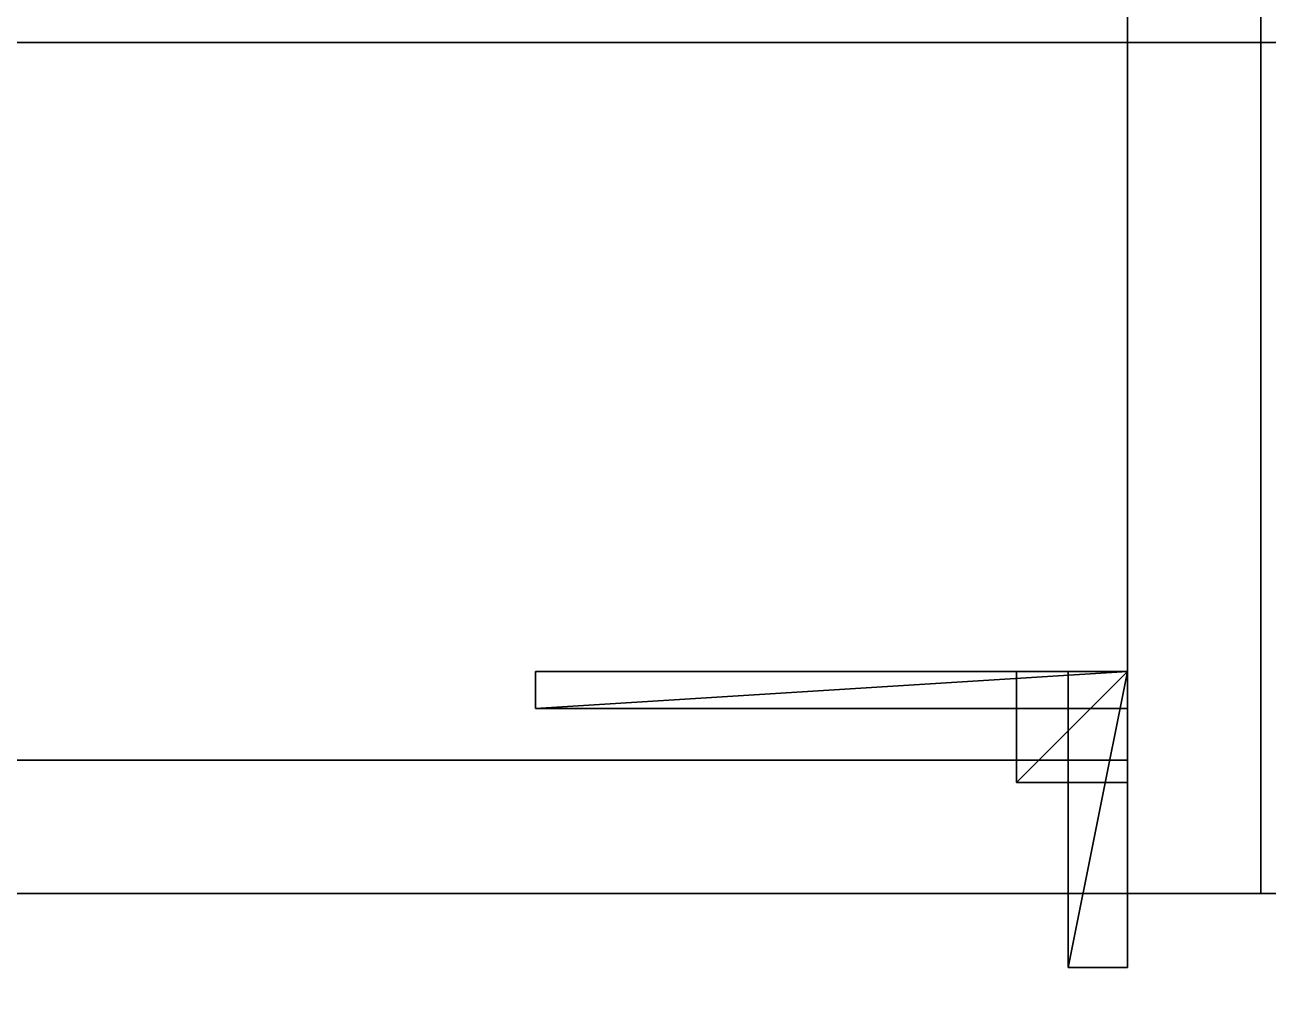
# Model space of a CAD drawing. Extents: x 0 to 6014, y -2453 to 0.
# Drawn here: x 1420 to 1588, y -1703.9 to -1572.6 of the extents above; entities that cross this region are included whole.
import ezdxf

# ---------------------------------------------------------------- set-up
doc = ezdxf.new("R2010")
doc.units = 0
for name, color, linetype in [('LAYER0', 7, 'CONTINUOUS'), ('LAYER1', 7, 'CONTINUOUS'), ('LAYER439', 7, 'CONTINUOUS'), ('LAYER508', 7, 'CONTINUOUS'), ('LAYER510', 2, 'CONTINUOUS'), ('LAYER511', 7, 'CONTINUOUS'), ('LAYER512', 253, 'CONTINUOUS'), ('LAYER513', 253, 'CONTINUOUS'), ('LAYER514', 253, 'CONTINUOUS'), ('LAYER515', 253, 'CONTINUOUS'), ('LAYER516', 253, 'CONTINUOUS'), ('LAYER517', 253, 'CONTINUOUS'), ('LAYER526', 2, 'CONTINUOUS'), ('LAYER527', 7, 'CONTINUOUS'), ('LAYER528', 253, 'CONTINUOUS'), ('LAYER529', 253, 'CONTINUOUS'), ('LAYER530', 253, 'CONTINUOUS'), ('LAYER531', 253, 'CONTINUOUS'), ('LAYER532', 253, 'CONTINUOUS'), ('LAYER533', 253, 'CONTINUOUS'), ('LAYER542', 7, 'CONTINUOUS'), ('LAYER543', 7, 'CONTINUOUS'), ('LAYER544', 7, 'CONTINUOUS'), ('LAYER545', 7, 'CONTINUOUS'), ('LAYER568', 7, 'CONTINUOUS'), ('LAYER569', 7, 'CONTINUOUS'), ('LAYER570', 7, 'CONTINUOUS'), ('LAYER571', 7, 'CONTINUOUS'), ('LAYER697', 7, 'CONTINUOUS')]:
    doc.layers.add(name, color=color, linetype=linetype)

msp = doc.modelspace()

# ---------------------------------------------------------------- linework, layer by layer
at = {"layer": 'LAYER0'}
for points, invisible_edges in [([(1510, -265), (4585, 0), (2107, -1840), (1510, -265)], 7), ([(1510, -265, 5), (2107, -1840, 5), (1510, 0, 5), (1510, -265, 5)], 3), ([(1510, 0, 5), (2107, -1840, 5), (4585, 0, 5), (1510, 0, 5)], 3), ([(2107, -1840, 5), (0, -10, 5), (0, -1840, 5), (2107, -1840, 5)], 1), ([(0, -10, 5), (2107, -1840, 5), (1065, -265, 5), (0, -10, 5)], 7), ([(0, -1840), (1065, -265), (2107, -1840), (0, -1840)], 3), ([(2107, -1840), (1065, -265), (1510, -265), (2107, -1840)], 5), ([(1065, -265, 5), (2107, -1840, 5), (1510, -265, 5), (1065, -265, 5)], 3)]:
    msp.add_3dface(points, dxfattribs=dict(at, invisible_edges=invisible_edges))
at = {"layer": 'LAYER1'}
for points, invisible_edges in [([(0, -1840, 5), (150, -1690, 5), (2107, -1840, 5), (0, -1840, 5)], 3), ([(2107, -1840, 5), (150, -1690, 5), (2257, -1690, 5), (2107, -1840, 5)], 5), ([(150, -1690, 2334), (2257, -1690, 5), (150, -1690, 5), (150, -1690, 2334)], 1), ([(2257, -1690, 5), (150, -1690, 2334), (2257, -1690, 2334), (2257, -1690, 5)], 1)]:
    msp.add_3dface(points, dxfattribs=dict(at, invisible_edges=invisible_edges))
at = {"layer": 'LAYER439', "invisible_edges": 1}
for points in [[(1605, -1690, 155), (1587, -1490, 155), (1605, -1490, 155), (1605, -1690, 155)], [(1587, -1490, 155), (1605, -1690, 155), (1587, -1690, 155), (1587, -1490, 155)], [(1587, -1690, 2293), (1605, -1490, 2293), (1587, -1490, 2293), (1587, -1690, 2293)], [(1605, -1490, 2293), (1587, -1690, 2293), (1605, -1690, 2293), (1605, -1490, 2293)], [(1587, -1490, 155), (1587, -1690, 2293), (1587, -1490, 2293), (1587, -1490, 155)], [(1587, -1690, 2293), (1587, -1490, 155), (1587, -1690, 155), (1587, -1690, 2293)], [(1587, -1690, 2293), (1605, -1690, 155), (1605, -1690, 2293), (1587, -1690, 2293)], [(1605, -1690, 155), (1587, -1690, 2293), (1587, -1690, 155), (1605, -1690, 155)]]:
    msp.add_3dface(points, dxfattribs=at)
at = {"layer": 'LAYER508', "invisible_edges": 1}
for points in [[(1569, -1690, 2293), (1569, -1490, 155), (1569, -1690, 155), (1569, -1690, 2293)], [(1569, -1490, 155), (1569, -1690, 2293), (1569, -1490, 2293), (1569, -1490, 155)], [(1587, -1690, 155), (1569, -1490, 155), (1587, -1490, 155), (1587, -1690, 155)], [(1569, -1490, 155), (1587, -1690, 155), (1569, -1690, 155), (1569, -1490, 155)], [(1569, -1690, 2293), (1587, -1490, 2293), (1569, -1490, 2293), (1569, -1690, 2293)], [(1587, -1490, 2293), (1569, -1690, 2293), (1587, -1690, 2293), (1587, -1490, 2293)], [(1587, -1490, 2293), (1587, -1690, 155), (1587, -1490, 155), (1587, -1490, 2293)], [(1587, -1690, 155), (1587, -1490, 2293), (1587, -1690, 2293), (1587, -1690, 155)], [(1587, -1690, 155), (1569, -1690, 2293), (1569, -1690, 155), (1587, -1690, 155)], [(1569, -1690, 2293), (1587, -1690, 155), (1587, -1690, 2293), (1569, -1690, 2293)]]:
    msp.add_3dface(points, dxfattribs=at)
at = {"layer": 'LAYER510'}
for points in [[(1489, -1660, 2239.5), (1489, -1665, 2239.5), (1489, -1660, 2262.5), (1489, -1660, 2239.5)], [(1489, -1660, 2262.5), (1489, -1665, 2239.5), (1489, -1665, 2262.5), (1489, -1660, 2262.5)], [(1489, -1660, 2262.5), (1489, -1665, 2262.5), (1569, -1660, 2262.5), (1489, -1660, 2262.5)], [(1569, -1660, 2262.5), (1489, -1665, 2262.5), (1569, -1665, 2262.5), (1569, -1660, 2262.5)], [(1489, -1660, 2262.5), (1569, -1660, 2262.5), (1489, -1660, 2239.5), (1489, -1660, 2262.5)], [(1489, -1660, 2239.5), (1569, -1660, 2262.5), (1569, -1660, 2239.5), (1489, -1660, 2239.5)], [(1489, -1660, 2239.5), (1569, -1660, 2239.5), (1489, -1665, 2239.5), (1489, -1660, 2239.5)], [(1489, -1665, 2239.5), (1569, -1660, 2239.5), (1569, -1665, 2239.5), (1489, -1665, 2239.5)], [(1569, -1660, 2262.5), (1569, -1665, 2262.5), (1569, -1660, 2239.5), (1569, -1660, 2262.5)], [(1569, -1660, 2239.5), (1569, -1665, 2262.5), (1569, -1665, 2239.5), (1569, -1660, 2239.5)], [(1489, -1665, 2239.5), (1569, -1665, 2239.5), (1489, -1665, 2262.5), (1489, -1665, 2239.5)], [(1489, -1665, 2262.5), (1569, -1665, 2239.5), (1569, -1665, 2262.5), (1489, -1665, 2262.5)]]:
    msp.add_3dface(points, dxfattribs=at)
at = {"layer": 'LAYER511', "invisible_edges": 1}
for points in [[(1569, -1660, 2239.5), (1489, -1660, 2262.5), (1569, -1660, 2262.5), (1569, -1660, 2239.5)], [(1489, -1660, 2262.5), (1569, -1660, 2239.5), (1489, -1660, 2239.5), (1489, -1660, 2262.5)], [(1569, -1665, 2262.5), (1489, -1660, 2262.5), (1489, -1665, 2262.5), (1569, -1665, 2262.5)], [(1489, -1660, 2262.5), (1569, -1665, 2262.5), (1569, -1660, 2262.5), (1489, -1660, 2262.5)], [(1489, -1665, 2239.5), (1489, -1660, 2262.5), (1489, -1660, 2239.5), (1489, -1665, 2239.5)], [(1489, -1660, 2262.5), (1489, -1665, 2239.5), (1489, -1665, 2262.5), (1489, -1660, 2262.5)], [(1569, -1660, 2239.5), (1489, -1665, 2239.5), (1489, -1660, 2239.5), (1569, -1660, 2239.5)], [(1489, -1665, 2239.5), (1569, -1660, 2239.5), (1569, -1665, 2239.5), (1489, -1665, 2239.5)], [(1569, -1665, 2262.5), (1569, -1660, 2239.5), (1569, -1660, 2262.5), (1569, -1665, 2262.5)], [(1569, -1660, 2239.5), (1569, -1665, 2262.5), (1569, -1665, 2239.5), (1569, -1660, 2239.5)], [(1489, -1665, 2239.5), (1569, -1665, 2262.5), (1489, -1665, 2262.5), (1489, -1665, 2239.5)], [(1569, -1665, 2262.5), (1489, -1665, 2239.5), (1569, -1665, 2239.5), (1569, -1665, 2262.5)]]:
    msp.add_3dface(points, dxfattribs=at)
at = {"layer": 'LAYER512'}
for points in [[(1554, -1660, 2247.5), (1554, -1675, 2247.5), (1554, -1660, 2262.5), (1554, -1660, 2247.5)], [(1554, -1660, 2262.5), (1554, -1675, 2247.5), (1554, -1675, 2262.5), (1554, -1660, 2262.5)], [(1554, -1660, 2262.5), (1554, -1675, 2262.5), (1569, -1660, 2262.5), (1554, -1660, 2262.5)], [(1569, -1660, 2262.5), (1554, -1675, 2262.5), (1569, -1675, 2262.5), (1569, -1660, 2262.5)], [(1554, -1660, 2262.5), (1569, -1660, 2262.5), (1554, -1660, 2247.5), (1554, -1660, 2262.5)], [(1554, -1660, 2247.5), (1569, -1660, 2262.5), (1569, -1660, 2247.5), (1554, -1660, 2247.5)], [(1554, -1660, 2247.5), (1569, -1660, 2247.5), (1554, -1675, 2247.5), (1554, -1660, 2247.5)], [(1554, -1675, 2247.5), (1569, -1660, 2247.5), (1569, -1675, 2247.5), (1554, -1675, 2247.5)], [(1569, -1660, 2262.5), (1569, -1675, 2262.5), (1569, -1660, 2247.5), (1569, -1660, 2262.5)], [(1569, -1660, 2247.5), (1569, -1675, 2262.5), (1569, -1675, 2247.5), (1569, -1660, 2247.5)], [(1554, -1675, 2247.5), (1569, -1675, 2247.5), (1554, -1675, 2262.5), (1554, -1675, 2247.5)], [(1554, -1675, 2262.5), (1569, -1675, 2247.5), (1569, -1675, 2262.5), (1554, -1675, 2262.5)]]:
    msp.add_3dface(points, dxfattribs=at)
at = {"layer": 'LAYER513'}
for points in [[(1554, -1660, 2247.5), (1554, -1675, 2247.5), (1554, -1660, 2262.5), (1554, -1660, 2247.5)], [(1554, -1660, 2262.5), (1554, -1675, 2247.5), (1554, -1675, 2262.5), (1554, -1660, 2262.5)], [(1554, -1660, 2262.5), (1554, -1675, 2262.5), (1569, -1660, 2262.5), (1554, -1660, 2262.5)], [(1569, -1660, 2262.5), (1554, -1675, 2262.5), (1569, -1675, 2262.5), (1569, -1660, 2262.5)], [(1554, -1660, 2262.5), (1569, -1660, 2262.5), (1554, -1660, 2247.5), (1554, -1660, 2262.5)], [(1554, -1660, 2247.5), (1569, -1660, 2262.5), (1569, -1660, 2247.5), (1554, -1660, 2247.5)], [(1554, -1660, 2247.5), (1569, -1660, 2247.5), (1554, -1675, 2247.5), (1554, -1660, 2247.5)], [(1554, -1675, 2247.5), (1569, -1660, 2247.5), (1569, -1675, 2247.5), (1554, -1675, 2247.5)], [(1569, -1660, 2262.5), (1569, -1675, 2262.5), (1569, -1660, 2247.5), (1569, -1660, 2262.5)], [(1569, -1660, 2247.5), (1569, -1675, 2262.5), (1569, -1675, 2247.5), (1569, -1660, 2247.5)], [(1554, -1675, 2247.5), (1569, -1675, 2247.5), (1554, -1675, 2262.5), (1554, -1675, 2247.5)], [(1554, -1675, 2262.5), (1569, -1675, 2247.5), (1569, -1675, 2262.5), (1554, -1675, 2262.5)]]:
    msp.add_3dface(points, dxfattribs=at)
at = {"layer": 'LAYER514'}
for points in [[(1554, -1660, 2247.5), (1554, -1675, 2247.5), (1554, -1660, 2262.5), (1554, -1660, 2247.5)], [(1554, -1660, 2262.5), (1554, -1675, 2247.5), (1554, -1675, 2262.5), (1554, -1660, 2262.5)], [(1554, -1660, 2262.5), (1554, -1675, 2262.5), (1569, -1660, 2262.5), (1554, -1660, 2262.5)], [(1569, -1660, 2262.5), (1554, -1675, 2262.5), (1569, -1675, 2262.5), (1569, -1660, 2262.5)], [(1554, -1660, 2262.5), (1569, -1660, 2262.5), (1554, -1660, 2247.5), (1554, -1660, 2262.5)], [(1554, -1660, 2247.5), (1569, -1660, 2262.5), (1569, -1660, 2247.5), (1554, -1660, 2247.5)], [(1554, -1660, 2247.5), (1569, -1660, 2247.5), (1554, -1675, 2247.5), (1554, -1660, 2247.5)], [(1554, -1675, 2247.5), (1569, -1660, 2247.5), (1569, -1675, 2247.5), (1554, -1675, 2247.5)], [(1569, -1660, 2262.5), (1569, -1675, 2262.5), (1569, -1660, 2247.5), (1569, -1660, 2262.5)], [(1569, -1660, 2247.5), (1569, -1675, 2262.5), (1569, -1675, 2247.5), (1569, -1660, 2247.5)], [(1554, -1675, 2247.5), (1569, -1675, 2247.5), (1554, -1675, 2262.5), (1554, -1675, 2247.5)], [(1554, -1675, 2262.5), (1569, -1675, 2247.5), (1569, -1675, 2262.5), (1554, -1675, 2262.5)]]:
    msp.add_3dface(points, dxfattribs=at)
at = {"layer": 'LAYER515'}
for points in [[(1554, -1660, 2247.5), (1554, -1675, 2247.5), (1554, -1660, 2262.5), (1554, -1660, 2247.5)], [(1554, -1660, 2262.5), (1554, -1675, 2247.5), (1554, -1675, 2262.5), (1554, -1660, 2262.5)], [(1554, -1660, 2262.5), (1554, -1675, 2262.5), (1569, -1660, 2262.5), (1554, -1660, 2262.5)], [(1569, -1660, 2262.5), (1554, -1675, 2262.5), (1569, -1675, 2262.5), (1569, -1660, 2262.5)], [(1554, -1660, 2262.5), (1569, -1660, 2262.5), (1554, -1660, 2247.5), (1554, -1660, 2262.5)], [(1554, -1660, 2247.5), (1569, -1660, 2262.5), (1569, -1660, 2247.5), (1554, -1660, 2247.5)], [(1554, -1660, 2247.5), (1569, -1660, 2247.5), (1554, -1675, 2247.5), (1554, -1660, 2247.5)], [(1554, -1675, 2247.5), (1569, -1660, 2247.5), (1569, -1675, 2247.5), (1554, -1675, 2247.5)], [(1569, -1660, 2262.5), (1569, -1675, 2262.5), (1569, -1660, 2247.5), (1569, -1660, 2262.5)], [(1569, -1660, 2247.5), (1569, -1675, 2262.5), (1569, -1675, 2247.5), (1569, -1660, 2247.5)], [(1554, -1675, 2247.5), (1569, -1675, 2247.5), (1554, -1675, 2262.5), (1554, -1675, 2247.5)], [(1554, -1675, 2262.5), (1569, -1675, 2247.5), (1569, -1675, 2262.5), (1554, -1675, 2262.5)]]:
    msp.add_3dface(points, dxfattribs=at)
at = {"layer": 'LAYER516'}
for points in [[(1561, -1660, 2254.5), (1561, -1700, 2254.5), (1561, -1660, 2262.5), (1561, -1660, 2254.5)], [(1561, -1660, 2262.5), (1561, -1700, 2254.5), (1561, -1700, 2262.5), (1561, -1660, 2262.5)], [(1561, -1660, 2262.5), (1561, -1700, 2262.5), (1569, -1660, 2262.5), (1561, -1660, 2262.5)], [(1569, -1660, 2262.5), (1561, -1700, 2262.5), (1569, -1700, 2262.5), (1569, -1660, 2262.5)], [(1561, -1660, 2262.5), (1569, -1660, 2262.5), (1561, -1660, 2254.5), (1561, -1660, 2262.5)], [(1561, -1660, 2254.5), (1569, -1660, 2262.5), (1569, -1660, 2254.5), (1561, -1660, 2254.5)], [(1561, -1660, 2254.5), (1569, -1660, 2254.5), (1561, -1700, 2254.5), (1561, -1660, 2254.5)], [(1561, -1700, 2254.5), (1569, -1660, 2254.5), (1569, -1700, 2254.5), (1561, -1700, 2254.5)], [(1569, -1660, 2262.5), (1569, -1700, 2262.5), (1569, -1660, 2254.5), (1569, -1660, 2262.5)], [(1569, -1660, 2254.5), (1569, -1700, 2262.5), (1569, -1700, 2254.5), (1569, -1660, 2254.5)], [(1561, -1700, 2254.5), (1569, -1700, 2254.5), (1561, -1700, 2262.5), (1561, -1700, 2254.5)], [(1561, -1700, 2262.5), (1569, -1700, 2254.5), (1569, -1700, 2262.5), (1561, -1700, 2262.5)]]:
    msp.add_3dface(points, dxfattribs=at)
at = {"layer": 'LAYER517'}
for points in [[(1489, -1660, 2246.5), (1489, -1665, 2246.5), (1489, -1660, 2262.5), (1489, -1660, 2246.5)], [(1489, -1660, 2262.5), (1489, -1665, 2246.5), (1489, -1665, 2262.5), (1489, -1660, 2262.5)], [(1489, -1660, 2262.5), (1489, -1665, 2262.5), (1569, -1660, 2262.5), (1489, -1660, 2262.5)], [(1569, -1660, 2262.5), (1489, -1665, 2262.5), (1569, -1665, 2262.5), (1569, -1660, 2262.5)], [(1489, -1660, 2262.5), (1569, -1660, 2262.5), (1489, -1660, 2246.5), (1489, -1660, 2262.5)], [(1489, -1660, 2246.5), (1569, -1660, 2262.5), (1569, -1660, 2246.5), (1489, -1660, 2246.5)], [(1489, -1660, 2246.5), (1569, -1660, 2246.5), (1489, -1665, 2246.5), (1489, -1660, 2246.5)], [(1489, -1665, 2246.5), (1569, -1660, 2246.5), (1569, -1665, 2246.5), (1489, -1665, 2246.5)], [(1569, -1660, 2262.5), (1569, -1665, 2262.5), (1569, -1660, 2246.5), (1569, -1660, 2262.5)], [(1569, -1660, 2246.5), (1569, -1665, 2262.5), (1569, -1665, 2246.5), (1569, -1660, 2246.5)], [(1489, -1665, 2246.5), (1569, -1665, 2246.5), (1489, -1665, 2262.5), (1489, -1665, 2246.5)], [(1489, -1665, 2262.5), (1569, -1665, 2246.5), (1569, -1665, 2262.5), (1489, -1665, 2262.5)]]:
    msp.add_3dface(points, dxfattribs=at)
at = {"layer": 'LAYER526'}
for points in [[(1489, -1660, 1183), (1489, -1665, 1183), (1489, -1660, 1206), (1489, -1660, 1183)], [(1489, -1660, 1206), (1489, -1665, 1183), (1489, -1665, 1206), (1489, -1660, 1206)], [(1489, -1660, 1206), (1489, -1665, 1206), (1569, -1660, 1206), (1489, -1660, 1206)], [(1569, -1660, 1206), (1489, -1665, 1206), (1569, -1665, 1206), (1569, -1660, 1206)], [(1489, -1660, 1206), (1569, -1660, 1206), (1489, -1660, 1183), (1489, -1660, 1206)], [(1489, -1660, 1183), (1569, -1660, 1206), (1569, -1660, 1183), (1489, -1660, 1183)], [(1489, -1660, 1183), (1569, -1660, 1183), (1489, -1665, 1183), (1489, -1660, 1183)], [(1489, -1665, 1183), (1569, -1660, 1183), (1569, -1665, 1183), (1489, -1665, 1183)], [(1569, -1660, 1206), (1569, -1665, 1206), (1569, -1660, 1183), (1569, -1660, 1206)], [(1569, -1660, 1183), (1569, -1665, 1206), (1569, -1665, 1183), (1569, -1660, 1183)], [(1489, -1665, 1183), (1569, -1665, 1183), (1489, -1665, 1206), (1489, -1665, 1183)], [(1489, -1665, 1206), (1569, -1665, 1183), (1569, -1665, 1206), (1489, -1665, 1206)]]:
    msp.add_3dface(points, dxfattribs=at)
at = {"layer": 'LAYER527', "invisible_edges": 1}
for points in [[(1569, -1660, 1183), (1489, -1660, 1206), (1569, -1660, 1206), (1569, -1660, 1183)], [(1489, -1660, 1206), (1569, -1660, 1183), (1489, -1660, 1183), (1489, -1660, 1206)], [(1569, -1665, 1206), (1489, -1660, 1206), (1489, -1665, 1206), (1569, -1665, 1206)], [(1489, -1660, 1206), (1569, -1665, 1206), (1569, -1660, 1206), (1489, -1660, 1206)], [(1489, -1665, 1183), (1489, -1660, 1206), (1489, -1660, 1183), (1489, -1665, 1183)], [(1489, -1660, 1206), (1489, -1665, 1183), (1489, -1665, 1206), (1489, -1660, 1206)], [(1569, -1660, 1183), (1489, -1665, 1183), (1489, -1660, 1183), (1569, -1660, 1183)], [(1489, -1665, 1183), (1569, -1660, 1183), (1569, -1665, 1183), (1489, -1665, 1183)], [(1569, -1665, 1206), (1569, -1660, 1183), (1569, -1660, 1206), (1569, -1665, 1206)], [(1569, -1660, 1183), (1569, -1665, 1206), (1569, -1665, 1183), (1569, -1660, 1183)], [(1489, -1665, 1183), (1569, -1665, 1206), (1489, -1665, 1206), (1489, -1665, 1183)], [(1569, -1665, 1206), (1489, -1665, 1183), (1569, -1665, 1183), (1569, -1665, 1206)]]:
    msp.add_3dface(points, dxfattribs=at)
at = {"layer": 'LAYER528'}
for points in [[(1554, -1660, 1191), (1554, -1675, 1191), (1554, -1660, 1206), (1554, -1660, 1191)], [(1554, -1660, 1206), (1554, -1675, 1191), (1554, -1675, 1206), (1554, -1660, 1206)], [(1554, -1660, 1206), (1554, -1675, 1206), (1569, -1660, 1206), (1554, -1660, 1206)], [(1569, -1660, 1206), (1554, -1675, 1206), (1569, -1675, 1206), (1569, -1660, 1206)], [(1554, -1660, 1206), (1569, -1660, 1206), (1554, -1660, 1191), (1554, -1660, 1206)], [(1554, -1660, 1191), (1569, -1660, 1206), (1569, -1660, 1191), (1554, -1660, 1191)], [(1554, -1660, 1191), (1569, -1660, 1191), (1554, -1675, 1191), (1554, -1660, 1191)], [(1554, -1675, 1191), (1569, -1660, 1191), (1569, -1675, 1191), (1554, -1675, 1191)], [(1569, -1660, 1206), (1569, -1675, 1206), (1569, -1660, 1191), (1569, -1660, 1206)], [(1569, -1660, 1191), (1569, -1675, 1206), (1569, -1675, 1191), (1569, -1660, 1191)], [(1554, -1675, 1191), (1569, -1675, 1191), (1554, -1675, 1206), (1554, -1675, 1191)], [(1554, -1675, 1206), (1569, -1675, 1191), (1569, -1675, 1206), (1554, -1675, 1206)]]:
    msp.add_3dface(points, dxfattribs=at)
at = {"layer": 'LAYER529'}
for points in [[(1554, -1660, 1191), (1554, -1675, 1191), (1554, -1660, 1206), (1554, -1660, 1191)], [(1554, -1660, 1206), (1554, -1675, 1191), (1554, -1675, 1206), (1554, -1660, 1206)], [(1554, -1660, 1206), (1554, -1675, 1206), (1569, -1660, 1206), (1554, -1660, 1206)], [(1569, -1660, 1206), (1554, -1675, 1206), (1569, -1675, 1206), (1569, -1660, 1206)], [(1554, -1660, 1206), (1569, -1660, 1206), (1554, -1660, 1191), (1554, -1660, 1206)], [(1554, -1660, 1191), (1569, -1660, 1206), (1569, -1660, 1191), (1554, -1660, 1191)], [(1554, -1660, 1191), (1569, -1660, 1191), (1554, -1675, 1191), (1554, -1660, 1191)], [(1554, -1675, 1191), (1569, -1660, 1191), (1569, -1675, 1191), (1554, -1675, 1191)], [(1569, -1660, 1206), (1569, -1675, 1206), (1569, -1660, 1191), (1569, -1660, 1206)], [(1569, -1660, 1191), (1569, -1675, 1206), (1569, -1675, 1191), (1569, -1660, 1191)], [(1554, -1675, 1191), (1569, -1675, 1191), (1554, -1675, 1206), (1554, -1675, 1191)], [(1554, -1675, 1206), (1569, -1675, 1191), (1569, -1675, 1206), (1554, -1675, 1206)]]:
    msp.add_3dface(points, dxfattribs=at)
at = {"layer": 'LAYER530'}
for points in [[(1554, -1660, 1191), (1554, -1675, 1191), (1554, -1660, 1206), (1554, -1660, 1191)], [(1554, -1660, 1206), (1554, -1675, 1191), (1554, -1675, 1206), (1554, -1660, 1206)], [(1554, -1660, 1206), (1554, -1675, 1206), (1569, -1660, 1206), (1554, -1660, 1206)], [(1569, -1660, 1206), (1554, -1675, 1206), (1569, -1675, 1206), (1569, -1660, 1206)], [(1554, -1660, 1206), (1569, -1660, 1206), (1554, -1660, 1191), (1554, -1660, 1206)], [(1554, -1660, 1191), (1569, -1660, 1206), (1569, -1660, 1191), (1554, -1660, 1191)], [(1554, -1660, 1191), (1569, -1660, 1191), (1554, -1675, 1191), (1554, -1660, 1191)], [(1554, -1675, 1191), (1569, -1660, 1191), (1569, -1675, 1191), (1554, -1675, 1191)], [(1569, -1660, 1206), (1569, -1675, 1206), (1569, -1660, 1191), (1569, -1660, 1206)], [(1569, -1660, 1191), (1569, -1675, 1206), (1569, -1675, 1191), (1569, -1660, 1191)], [(1554, -1675, 1191), (1569, -1675, 1191), (1554, -1675, 1206), (1554, -1675, 1191)], [(1554, -1675, 1206), (1569, -1675, 1191), (1569, -1675, 1206), (1554, -1675, 1206)]]:
    msp.add_3dface(points, dxfattribs=at)
at = {"layer": 'LAYER531'}
for points in [[(1554, -1660, 1191), (1554, -1675, 1191), (1554, -1660, 1206), (1554, -1660, 1191)], [(1554, -1660, 1206), (1554, -1675, 1191), (1554, -1675, 1206), (1554, -1660, 1206)], [(1554, -1660, 1206), (1554, -1675, 1206), (1569, -1660, 1206), (1554, -1660, 1206)], [(1569, -1660, 1206), (1554, -1675, 1206), (1569, -1675, 1206), (1569, -1660, 1206)], [(1554, -1660, 1206), (1569, -1660, 1206), (1554, -1660, 1191), (1554, -1660, 1206)], [(1554, -1660, 1191), (1569, -1660, 1206), (1569, -1660, 1191), (1554, -1660, 1191)], [(1554, -1660, 1191), (1569, -1660, 1191), (1554, -1675, 1191), (1554, -1660, 1191)], [(1554, -1675, 1191), (1569, -1660, 1191), (1569, -1675, 1191), (1554, -1675, 1191)], [(1569, -1660, 1206), (1569, -1675, 1206), (1569, -1660, 1191), (1569, -1660, 1206)], [(1569, -1660, 1191), (1569, -1675, 1206), (1569, -1675, 1191), (1569, -1660, 1191)], [(1554, -1675, 1191), (1569, -1675, 1191), (1554, -1675, 1206), (1554, -1675, 1191)], [(1554, -1675, 1206), (1569, -1675, 1191), (1569, -1675, 1206), (1554, -1675, 1206)]]:
    msp.add_3dface(points, dxfattribs=at)
at = {"layer": 'LAYER532'}
for points in [[(1561, -1660, 1198), (1561, -1700, 1198), (1561, -1660, 1206), (1561, -1660, 1198)], [(1561, -1660, 1206), (1561, -1700, 1198), (1561, -1700, 1206), (1561, -1660, 1206)], [(1561, -1660, 1206), (1561, -1700, 1206), (1569, -1660, 1206), (1561, -1660, 1206)], [(1569, -1660, 1206), (1561, -1700, 1206), (1569, -1700, 1206), (1569, -1660, 1206)], [(1561, -1660, 1206), (1569, -1660, 1206), (1561, -1660, 1198), (1561, -1660, 1206)], [(1561, -1660, 1198), (1569, -1660, 1206), (1569, -1660, 1198), (1561, -1660, 1198)], [(1561, -1660, 1198), (1569, -1660, 1198), (1561, -1700, 1198), (1561, -1660, 1198)], [(1561, -1700, 1198), (1569, -1660, 1198), (1569, -1700, 1198), (1561, -1700, 1198)], [(1569, -1660, 1206), (1569, -1700, 1206), (1569, -1660, 1198), (1569, -1660, 1206)], [(1569, -1660, 1198), (1569, -1700, 1206), (1569, -1700, 1198), (1569, -1660, 1198)], [(1561, -1700, 1198), (1569, -1700, 1198), (1561, -1700, 1206), (1561, -1700, 1198)], [(1561, -1700, 1206), (1569, -1700, 1198), (1569, -1700, 1206), (1561, -1700, 1206)]]:
    msp.add_3dface(points, dxfattribs=at)
at = {"layer": 'LAYER533'}
for points in [[(1489, -1660, 1190), (1489, -1665, 1190), (1489, -1660, 1206), (1489, -1660, 1190)], [(1489, -1660, 1206), (1489, -1665, 1190), (1489, -1665, 1206), (1489, -1660, 1206)], [(1489, -1660, 1206), (1489, -1665, 1206), (1569, -1660, 1206), (1489, -1660, 1206)], [(1569, -1660, 1206), (1489, -1665, 1206), (1569, -1665, 1206), (1569, -1660, 1206)], [(1489, -1660, 1206), (1569, -1660, 1206), (1489, -1660, 1190), (1489, -1660, 1206)], [(1489, -1660, 1190), (1569, -1660, 1206), (1569, -1660, 1190), (1489, -1660, 1190)], [(1489, -1660, 1190), (1569, -1660, 1190), (1489, -1665, 1190), (1489, -1660, 1190)], [(1489, -1665, 1190), (1569, -1660, 1190), (1569, -1665, 1190), (1489, -1665, 1190)], [(1569, -1660, 1206), (1569, -1665, 1206), (1569, -1660, 1190), (1569, -1660, 1206)], [(1569, -1660, 1190), (1569, -1665, 1206), (1569, -1665, 1190), (1569, -1660, 1190)], [(1489, -1665, 1190), (1569, -1665, 1190), (1489, -1665, 1206), (1489, -1665, 1190)], [(1489, -1665, 1206), (1569, -1665, 1190), (1569, -1665, 1206), (1489, -1665, 1206)]]:
    msp.add_3dface(points, dxfattribs=at)
at = {"layer": 'LAYER542', "invisible_edges": 1}
for points in [[(935, -1690, 156), (1569, -1490, 156), (1569, -1690, 156), (935, -1690, 156)], [(1569, -1490, 156), (935, -1690, 156), (935, -1490, 156), (1569, -1490, 156)], [(935, -1490, 174), (1569, -1690, 174), (1569, -1490, 174), (935, -1490, 174)], [(1569, -1690, 174), (935, -1490, 174), (935, -1690, 174), (1569, -1690, 174)], [(1569, -1690, 174), (1569, -1490, 156), (1569, -1490, 174), (1569, -1690, 174)], [(1569, -1490, 156), (1569, -1690, 174), (1569, -1690, 156), (1569, -1490, 156)], [(1569, -1690, 174), (935, -1690, 156), (1569, -1690, 156), (1569, -1690, 174)], [(935, -1690, 156), (1569, -1690, 174), (935, -1690, 174), (935, -1690, 156)]]:
    msp.add_3dface(points, dxfattribs=at)
at = {"layer": 'LAYER543', "invisible_edges": 1}
for points in [[(1569, -1690, 2292), (935, -1490, 2292), (935, -1690, 2292), (1569, -1690, 2292)], [(935, -1490, 2292), (1569, -1690, 2292), (1569, -1490, 2292), (935, -1490, 2292)], [(1569, -1490, 2274), (935, -1690, 2274), (935, -1490, 2274), (1569, -1490, 2274)], [(935, -1690, 2274), (1569, -1490, 2274), (1569, -1690, 2274), (935, -1690, 2274)], [(1569, -1690, 2292), (1569, -1490, 2274), (1569, -1490, 2292), (1569, -1690, 2292)], [(1569, -1490, 2274), (1569, -1690, 2292), (1569, -1690, 2274), (1569, -1490, 2274)], [(935, -1690, 2274), (1569, -1690, 2292), (935, -1690, 2292), (935, -1690, 2274)], [(1569, -1690, 2292), (935, -1690, 2274), (1569, -1690, 2274), (1569, -1690, 2292)]]:
    msp.add_3dface(points, dxfattribs=at)
at = {"layer": 'LAYER544', "invisible_edges": 1}
for points in [[(935, -1672, 1095), (1569, -1690, 1095), (935, -1690, 1095), (935, -1672, 1095)], [(1569, -1690, 1095), (935, -1672, 1095), (1569, -1672, 1095), (1569, -1690, 1095)], [(1569, -1672, 1215), (935, -1690, 1215), (1569, -1690, 1215), (1569, -1672, 1215)], [(935, -1690, 1215), (1569, -1672, 1215), (935, -1672, 1215), (935, -1690, 1215)], [(935, -1672, 1095), (1569, -1672, 1215), (1569, -1672, 1095), (935, -1672, 1095)], [(1569, -1672, 1215), (935, -1672, 1095), (935, -1672, 1215), (1569, -1672, 1215)], [(1569, -1672, 1215), (1569, -1690, 1095), (1569, -1672, 1095), (1569, -1672, 1215)], [(1569, -1690, 1095), (1569, -1672, 1215), (1569, -1690, 1215), (1569, -1690, 1095)], [(935, -1690, 1215), (1569, -1690, 1095), (1569, -1690, 1215), (935, -1690, 1215)], [(1569, -1690, 1095), (935, -1690, 1215), (935, -1690, 1095), (1569, -1690, 1095)]]:
    msp.add_3dface(points, dxfattribs=at)
at = {"layer": 'LAYER545', "invisible_edges": 1}
for points in [[(935, -1672, 2154), (1569, -1690, 2154), (935, -1690, 2154), (935, -1672, 2154)], [(1569, -1690, 2154), (935, -1672, 2154), (1569, -1672, 2154), (1569, -1690, 2154)], [(1569, -1672, 2274), (935, -1690, 2274), (1569, -1690, 2274), (1569, -1672, 2274)], [(935, -1690, 2274), (1569, -1672, 2274), (935, -1672, 2274), (935, -1690, 2274)], [(935, -1672, 2154), (1569, -1672, 2274), (1569, -1672, 2154), (935, -1672, 2154)], [(1569, -1672, 2274), (935, -1672, 2154), (935, -1672, 2274), (1569, -1672, 2274)], [(1569, -1672, 2274), (1569, -1690, 2154), (1569, -1672, 2154), (1569, -1672, 2274)], [(1569, -1690, 2154), (1569, -1672, 2274), (1569, -1690, 2274), (1569, -1690, 2154)], [(935, -1690, 2274), (1569, -1690, 2154), (1569, -1690, 2274), (935, -1690, 2274)], [(1569, -1690, 2154), (935, -1690, 2274), (935, -1690, 2154), (1569, -1690, 2154)]]:
    msp.add_3dface(points, dxfattribs=at)
at = {"layer": 'LAYER568', "invisible_edges": 1}
for points in [[(1569, -1690, 597), (935, -1510, 597), (935, -1690, 597), (1569, -1690, 597)], [(935, -1510, 597), (1569, -1690, 597), (1569, -1510, 597), (935, -1510, 597)], [(1569, -1510, 579), (935, -1690, 579), (935, -1510, 579), (1569, -1510, 579)], [(935, -1690, 579), (1569, -1510, 579), (1569, -1690, 579), (935, -1690, 579)], [(1569, -1690, 597), (1569, -1510, 579), (1569, -1510, 597), (1569, -1690, 597)], [(1569, -1510, 579), (1569, -1690, 597), (1569, -1690, 579), (1569, -1510, 579)], [(935, -1690, 579), (1569, -1690, 597), (935, -1690, 597), (935, -1690, 579)], [(1569, -1690, 597), (935, -1690, 579), (1569, -1690, 579), (1569, -1690, 597)]]:
    msp.add_3dface(points, dxfattribs=at)
at = {"layer": 'LAYER569', "invisible_edges": 1}
for points in [[(1569, -1690, 1444.5), (935, -1510, 1444.5), (935, -1690, 1444.5), (1569, -1690, 1444.5)], [(935, -1510, 1444.5), (1569, -1690, 1444.5), (1569, -1510, 1444.5), (935, -1510, 1444.5)], [(1569, -1510, 1426.5), (935, -1690, 1426.5), (935, -1510, 1426.5), (1569, -1510, 1426.5)], [(935, -1690, 1426.5), (1569, -1510, 1426.5), (1569, -1690, 1426.5), (935, -1690, 1426.5)], [(1569, -1690, 1444.5), (1569, -1510, 1426.5), (1569, -1510, 1444.5), (1569, -1690, 1444.5)], [(1569, -1510, 1426.5), (1569, -1690, 1444.5), (1569, -1690, 1426.5), (1569, -1510, 1426.5)], [(935, -1690, 1426.5), (1569, -1690, 1444.5), (935, -1690, 1444.5), (935, -1690, 1426.5)], [(1569, -1690, 1444.5), (935, -1690, 1426.5), (1569, -1690, 1426.5), (1569, -1690, 1444.5)]]:
    msp.add_3dface(points, dxfattribs=at)
at = {"layer": 'LAYER570', "invisible_edges": 1}
for points in [[(1569, -1690, 1020.75), (935, -1510, 1020.75), (935, -1690, 1020.75), (1569, -1690, 1020.75)], [(935, -1510, 1020.75), (1569, -1690, 1020.75), (1569, -1510, 1020.75), (935, -1510, 1020.75)], [(1569, -1510, 1002.75), (935, -1690, 1002.75), (935, -1510, 1002.75), (1569, -1510, 1002.75)], [(935, -1690, 1002.75), (1569, -1510, 1002.75), (1569, -1690, 1002.75), (935, -1690, 1002.75)], [(1569, -1690, 1020.75), (1569, -1510, 1002.75), (1569, -1510, 1020.75), (1569, -1690, 1020.75)], [(1569, -1510, 1002.75), (1569, -1690, 1020.75), (1569, -1690, 1002.75), (1569, -1510, 1002.75)], [(935, -1690, 1002.75), (1569, -1690, 1020.75), (935, -1690, 1020.75), (935, -1690, 1002.75)], [(1569, -1690, 1020.75), (935, -1690, 1002.75), (1569, -1690, 1002.75), (1569, -1690, 1020.75)]]:
    msp.add_3dface(points, dxfattribs=at)
at = {"layer": 'LAYER571', "invisible_edges": 1}
for points in [[(1569, -1690, 1868.25), (935, -1510, 1868.25), (935, -1690, 1868.25), (1569, -1690, 1868.25)], [(935, -1510, 1868.25), (1569, -1690, 1868.25), (1569, -1510, 1868.25), (935, -1510, 1868.25)], [(1569, -1510, 1850.25), (935, -1690, 1850.25), (935, -1510, 1850.25), (1569, -1510, 1850.25)], [(935, -1690, 1850.25), (1569, -1510, 1850.25), (1569, -1690, 1850.25), (935, -1690, 1850.25)], [(1569, -1690, 1868.25), (1569, -1510, 1850.25), (1569, -1510, 1868.25), (1569, -1690, 1868.25)], [(1569, -1510, 1850.25), (1569, -1690, 1868.25), (1569, -1690, 1850.25), (1569, -1510, 1850.25)], [(935, -1690, 1850.25), (1569, -1690, 1868.25), (935, -1690, 1868.25), (935, -1690, 1850.25)], [(1569, -1690, 1868.25), (935, -1690, 1850.25), (1569, -1690, 1850.25), (1569, -1690, 1868.25)]]:
    msp.add_3dface(points, dxfattribs=at)
at = {"layer": 'LAYER697', "invisible_edges": 1}
for points in [[(2257, -1575, 5), (150, -1690, 5), (150, -1575, 5), (2257, -1575, 5)], [(150, -1690, 5), (2257, -1575, 5), (2257, -1690, 5), (150, -1690, 5)], [(150, -1575, 155), (2257, -1575, 5), (150, -1575, 5), (150, -1575, 155)], [(2257, -1575, 5), (150, -1575, 155), (2257, -1575, 155), (2257, -1575, 5)], [(2257, -1690, 155), (150, -1575, 155), (150, -1690, 155), (2257, -1690, 155)], [(150, -1575, 155), (2257, -1690, 155), (2257, -1575, 155), (150, -1575, 155)], [(2257, -1690, 155), (150, -1690, 5), (2257, -1690, 5), (2257, -1690, 155)], [(150, -1690, 5), (2257, -1690, 155), (150, -1690, 155), (150, -1690, 5)]]:
    msp.add_3dface(points, dxfattribs=at)

# ---------------------------------------------------------------- meshes
at = {"layer": 'LAYER1'}
mesh = msp.add_polymesh((11, 2), dxfattribs=at)
for k, corner in enumerate([(2257, -1690, 2334), (2257, -2453, 2334), (150, -1690, 2334), (2257, -1690, 2334), (150, -160, 2334), (150, -1690, 2334), (915, -160, 2334), (150, -160, 2334), (915, -415, 2334), (915, -160, 2334), (1660, -415, 2334), (915, -415, 2334), (1660, -150, 2334), (1660, -415, 2334), (4435, -150, 2334), (1660, -150, 2334), (4435, -790, 2334), (4435, -150, 2334), (6013.688, -790, 2334), (4435, -790, 2334), (6013.688, -640, 2334), (4585, -640, 2334)]):
    mesh.set_mesh_vertex(divmod(k, 2), corner)

doc.saveas('drawing.dxf')
